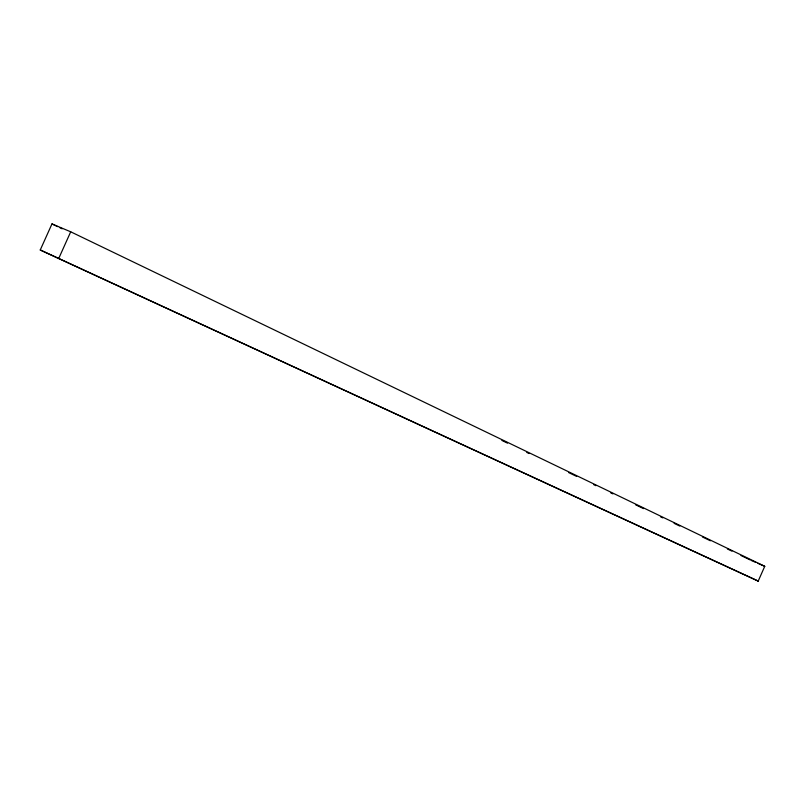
<?xml version="1.0" encoding="UTF-8"?>
<svg xmlns="http://www.w3.org/2000/svg" width="805" height="805" viewBox="0 0 805 805"><rect width="100%" height="100%" fill="white"/><g stroke="black" fill="none" stroke-linecap="round" stroke-linejoin="round"><path stroke-width="1.21" d="M758.209 581.089L764.75 566.317L70.709 231.8L51.973 223.911L40.25 249.983L758.209 581.089L40.25 249.983M58.896 258.083L70.709 231.8M751.176 560.421L755.704 562.383M757.968 563.369L764.75 566.317M51.973 223.911L57.638 226.638M59.902 227.724L62.176 228.821M501.867 440.426L507.532 443.153M526.792 452.43L529.066 453.517M568.722 472.605L576.662 476.429M593.657 484.61L595.921 485.697M610.653 492.791L612.927 493.878M635.588 504.785L643.517 508.609M660.523 516.79L662.787 517.877M674.117 523.331L679.782 526.057M702.443 536.965L710.382 540.779M727.378 548.96L731.916 551.143M740.972 555.51L750.039 559.867"/></g></svg>
